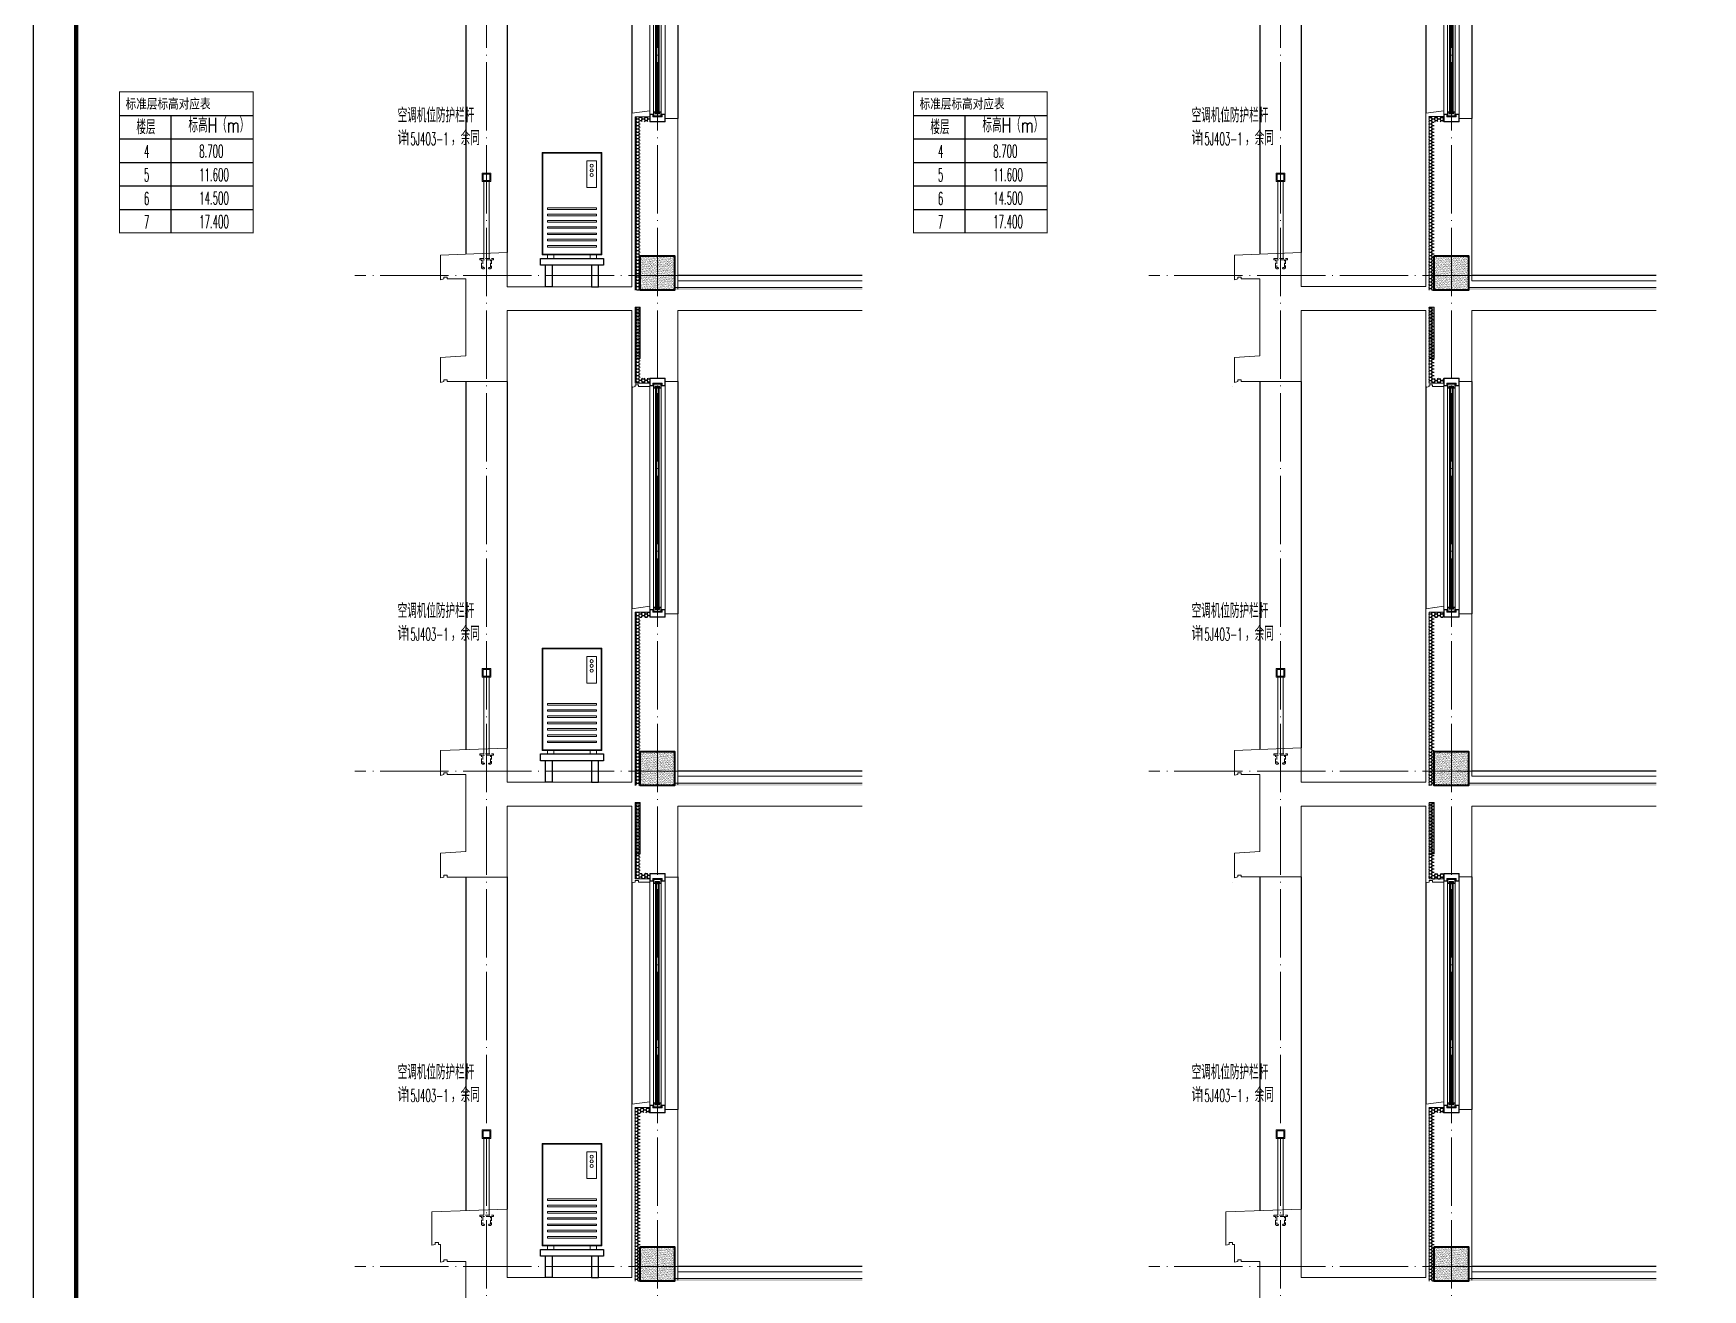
# Model space of a CAD drawing. Extents: x -518115 to 389031, y -231062 to 1628073.
# Drawn here: x 223230 to 232998, y -213640 to -206288 of the extents above; entities that cross this region are included whole.
import ezdxf

# ---------------------------------------------------------------- set-up
doc = ezdxf.new("R2010")
doc.units = 0
doc.header["$LTSCALE"] = 1000
doc.header["$MEASUREMENT"] = 0
doc.linetypes.add('DASH', pattern=[0.35, 0.25, -0.1])
doc.linetypes.add('DOTE', pattern=[2.42, 2, -0.2, 0.02, -0.2])
for name, color, linetype in [('C-Sheet-图框', 101, 'Continuous'), ('PUB_TEXT', 4, 'Continuous'), ('图框', 140, 'Continuous'), ('看线', 251, 'Continuous'), ('空调外机', 8, 'Continuous'), ('立面-看线', 251, 'Continuous')]:
    doc.layers.add(name, color=color, linetype=linetype)
for name, color, linetype, lineweight in [('DOTE', 19, 'DOTE', 9), ('PUB_HATCH', 8, 'Continuous', 9), ('S_WINDOW', 144, 'Continuous', 15), ('WALL', 9, 'Continuous', 40), ('内粉刷', 37, 'Continuous', 9), ('平面-空调室外机', 143, 'Continuous', 9), ('立面-栏杆', 105, 'Continuous', 15), ('细细', 250, 'Continuous', 0)]:
    doc.layers.add(name, color=color, linetype=linetype, lineweight=lineweight)
doc.layers.add('yichutu', color=7, linetype='Continuous', true_color=0xffffff, plot=False)
doc.styles.add('_TCH_DIM', font='SIMPLEX.shx', dxfattribs={"width": 0.7, "bigfont": 'GBCBIG.shx'})
doc.styles.add('宋体', font='', dxfattribs={"height": 50})
doc.styles.get('宋体').set_extended_font_data('SimSun')
pattern_1 = [(315, (-218910.2607, -140541.0897), (-1.767766953, -1.767766953), []), (315, (-218909.0822, -140541.0897), (-1.767766953, -1.767766953), [])]
pattern_2 = [(315, (-218910.2607, -141979.3279), (-1.767766953, -1.767766953), []), (315, (-218909.0822, -141979.3279), (-1.767766953, -1.767766953), [])]
pattern_3 = [(0, (-797282.947, -430433.322), (16.66875, 9.623705), [11.1125, -22.225]), (120, (-797282.947, -430433.322), (-16.66874801, 9.62370845), [11.1125, -22.225]), (60, (-797282.947, -430433.322), (1.99e-06, 19.24741345), [-22.225, 11.1125])]
pattern_4 = [(0, (-759089.366, -429086.677), (16.66875, 9.623705), [11.1125, -22.225]), (120, (-759089.366, -429086.677), (-16.66874801, 9.62370845), [11.1125, -22.225]), (60, (-759089.366, -429086.677), (1.99e-06, 19.24741345), [-22.225, 11.1125])]

# ---------------------------------------------------------------- blocks, each defined once
blk = doc.blocks.new('GFDDDDRG')
at = {"layer": '图框'}
blk.add_lwpolyline([(923310, -107437), (923310, -159999), (893610, -159999), (893610, -107437)], close=True, dxfattribs=at)
blk.add_lwpolyline([(923310, -107437), (923310, -159999), (893610, -159999), (893610, -107437)], close=True, dxfattribs=at)
at = {"layer": '图框', "const_width": 50}
blk.add_lwpolyline([(894110, -159499), (922810, -159499), (922810, -108687), (894110, -108687)], close=True, dxfattribs=at)
blk = doc.blocks.new('yct-1051-594-26275-14850-25-1002.0')
at = {"layer": 'yichutu', "color": 7, "true_color": 0xffffff}
blk.add_lwpolyline([(0, 0), (0, 14850), (26275, 14850), (26275, 0)], close=True, dxfattribs=at)
blk = doc.blocks.new('zrszerf')
at = {"layer": '细细'}
h = blk.add_hatch(dxfattribs=at)
h.set_pattern_fill('金属', color=256, style=0)
h.set_pattern_definition(pattern_1)
h.paths.add_polyline_path([(257694.9, 608543.3), (257714.9, 608543.3), (257714.9, 608556.8), (257764.9, 608556.8), (257764.9, 608543.3), (257784.9, 608543.3), (257784.9, 608588.3), (257694.9, 608588.3)])
h.paths.add_polyline_path([(257712.9, 608558.8), (257712.9, 608545.3), (257696.9, 608545.3), (257696.9, 608586.3), (257782.9, 608586.3), (257782.9, 608545.3), (257766.9, 608545.3), (257766.9, 608558.8)], flags=16)
h = blk.add_hatch(dxfattribs=at)
h.set_pattern_fill('金属', color=256, style=0)
h.set_pattern_definition(pattern_1)
h.paths.add_polyline_path([(257762.4, 608554.8), (257762.4, 608529.8), (257750.4, 608529.8), (257750.4, 608539.8), (257729.4, 608539.8), (257729.4, 608529.8), (257717.4, 608529.8), (257717.4, 608554.8)])
h.paths.add_polyline_path([(257719.4, 608552.8), (257719.4, 608531.8), (257727.4, 608531.8), (257727.4, 608541.8), (257752.4, 608541.8), (257752.4, 608531.8), (257760.4, 608531.8), (257760.4, 608552.8)], flags=16)
h = blk.add_hatch(color=256, dxfattribs=at)
edge = h.paths.add_edge_path()
edge.add_line((257735.4, 608539.8), (257735.4, 608527.8))
edge.add_arc((257739.9, 608519.5), 9.44, 61.51755, 118.48245, ccw=False)
edge.add_line((257744.4, 608527.8), (257744.4, 608539.8))
edge.add_arc((257739.9, 608548.1), 9.44, 241.51755, 298.48245, ccw=False)
h = blk.add_hatch(dxfattribs=at)
h.set_pattern_fill('金属', color=256, style=0)
h.set_pattern_definition(pattern_2)
h.paths.add_polyline_path([(257694.9, 607233.3), (257714.9, 607233.3), (257714.9, 607219.8), (257764.9, 607219.8), (257764.9, 607233.3), (257784.9, 607233.3), (257784.9, 607188.3), (257694.9, 607188.3)])
h.paths.add_polyline_path([(257712.9, 607217.8), (257712.9, 607231.3), (257696.9, 607231.3), (257696.9, 607190.3), (257782.9, 607190.3), (257782.9, 607231.3), (257766.9, 607231.3), (257766.9, 607217.8)], flags=16)
h = blk.add_hatch(dxfattribs=at)
h.set_pattern_fill('金属', color=256, style=0)
h.set_pattern_definition(pattern_2)
h.paths.add_polyline_path([(257762.4, 607221.8), (257762.4, 607246.8), (257750.4, 607246.8), (257750.4, 607236.8), (257729.4, 607236.8), (257729.4, 607246.8), (257717.4, 607246.8), (257717.4, 607221.8)])
h.paths.add_polyline_path([(257719.4, 607223.8), (257719.4, 607244.8), (257727.4, 607244.8), (257727.4, 607234.8), (257752.4, 607234.8), (257752.4, 607244.8), (257760.4, 607244.8), (257760.4, 607223.8)], flags=16)
h = blk.add_hatch(color=256, dxfattribs=at)
edge = h.paths.add_edge_path()
edge.add_line((257735.4, 607236.8), (257735.4, 607248.8))
edge.add_arc((257739.9, 607257.1), 9.44, 241.51755, 298.48245)
edge.add_line((257744.4, 607248.8), (257744.4, 607236.8))
edge.add_arc((257739.9, 607228.5), 9.44, 61.51755, 118.48245)
at = {"layer": 'S_WINDOW'}
for p, q in [((257694.9, 607233.3), (257694.9, 608543.3)), ((257717.4, 607246.8), (257717.4, 608529.8)), ((257762.4, 607246.8), (257762.4, 608529.8)), ((257784.9, 607233.3), (257784.9, 608543.3))]:
    blk.add_line(p, q, dxfattribs=at)
for points in [[(257784.9, 608588.3), (257784.9, 608543.3), (257764.9, 608543.3), (257764.9, 608556.8), (257714.9, 608556.8), (257714.9, 608543.3), (257694.9, 608543.3), (257694.9, 608588.3)], [(257782.9, 608586.3), (257782.9, 608545.3), (257766.9, 608545.3), (257766.9, 608558.8), (257712.9, 608558.8), (257712.9, 608545.3), (257696.9, 608545.3), (257696.9, 608586.3)], [(257762.4, 608554.8), (257762.4, 608529.8), (257750.4, 608529.8), (257750.4, 608539.8), (257729.4, 608539.8), (257729.4, 608529.8), (257717.4, 608529.8), (257717.4, 608554.8)], [(257760.4, 608552.8), (257760.4, 608531.8), (257752.4, 608531.8), (257752.4, 608541.8), (257727.4, 608541.8), (257727.4, 608531.8), (257719.4, 608531.8), (257719.4, 608552.8)], [(257784.9, 607188.3), (257784.9, 607233.3), (257764.9, 607233.3), (257764.9, 607219.8), (257714.9, 607219.8), (257714.9, 607233.3), (257694.9, 607233.3), (257694.9, 607188.3)], [(257782.9, 607190.3), (257782.9, 607231.3), (257766.9, 607231.3), (257766.9, 607217.8), (257712.9, 607217.8), (257712.9, 607231.3), (257696.9, 607231.3), (257696.9, 607190.3)], [(257762.4, 607221.8), (257762.4, 607246.8), (257750.4, 607246.8), (257750.4, 607236.8), (257729.4, 607236.8), (257729.4, 607246.8), (257717.4, 607246.8), (257717.4, 607221.8)], [(257760.4, 607223.8), (257760.4, 607244.8), (257752.4, 607244.8), (257752.4, 607234.8), (257727.4, 607234.8), (257727.4, 607244.8), (257719.4, 607244.8), (257719.4, 607223.8)]]:
    blk.add_lwpolyline(points, close=True, dxfattribs=at)
at = {"layer": '细细'}
for points in [[(257729.4, 608529.8), (257729.4, 607246.8)], [(257735.4, 607248.8), (257735.4, 608539.8)], [(257744.4, 607248.8), (257744.4, 608539.8)], [(257750.4, 608529.8), (257750.4, 607246.8)]]:
    blk.add_lwpolyline(points, dxfattribs=at)
for points in [[(257735.4, 608539.8), (257735.4, 608527.8, -0.253805), (257744.4, 608527.8), (257744.4, 608539.8, -0.253805)], [(257735.4, 607236.8), (257735.4, 607248.8, 0.253805), (257744.4, 607248.8), (257744.4, 607236.8, 0.253805)]]:
    blk.add_lwpolyline(points, format="xyb", close=True, dxfattribs=at)
blk = doc.blocks.new('A$C01BC52BD')
at = {"layer": '立面-栏杆'}
for p, q in [((-15, 0), (-15, 450)), ((15, 450), (15, 0))]:
    blk.add_line(p, q, dxfattribs=at)
at = {"layer": '立面-栏杆', "linetype": 'DASH', "ltscale": 0.1}
for p, q in [((40, 0), (-40, 0)), ((-40, 0), (-40, -7.1)), ((40, -7.1), (40, 0)), ((-40, -7.1), (-29.7, -7.1)), ((-29.7, -7.1), (-29.7, -51)), ((-22.5, -7.1), (22.4, -7.1)), ((-22.5, -51), (-22.5, -7.1)), ((-15.3, -52.8), (-20.7, -52.8)), ((-20.7, -60), (-15.3, -60)), ((-12.6, -57.3), (-12.6, -55.5)), ((12.5, -55.5), (12.5, -57.3)), ((20.6, -52.8), (15.2, -52.8)), ((15.2, -60), (20.6, -60)), ((22.4, -7.1), (22.4, -51)), ((29.6, -7.1), (40, -7.1)), ((29.6, -51), (29.6, -7.1))]:
    blk.add_line(p, q, dxfattribs=at)
at = {"layer": '立面-栏杆'}
for points in [[(25, 500), (-25, 500), (-25, 450), (25, 450)], [(19, 494), (-19, 494), (-19, 456), (19, 456)]]:
    blk.add_lwpolyline(points, close=True, dxfattribs=at)
at = {"layer": '立面-栏杆', "linetype": 'DASH', "ltscale": 0.1}
for centre, major_axis, start_param, end_param in [((-20.7, -51), (6.36, 6.36), 2.356194, 3.926991), ((-20.7, -51), (1.27, 1.27), 2.356194, 3.926991), ((-15.3, -55.5), (1.91, 1.91), 5.497787, 7.068583), ((-15.3, -57.3), (1.91, 1.91), 3.926991, 5.497787), ((15.2, -55.5), (1.91, 1.91), 0.785398, 2.356194), ((17.1, -55.4), (3.53, 3.53), 2.748894, 3.534292), ((20.6, -51), (-6.36, 6.36), 2.356194, 3.926991), ((20.6, -51), (-1.27, 1.27), 2.356194, 3.926991)]:
    blk.add_ellipse(centre, major_axis=major_axis, ratio=1, start_param=start_param, end_param=end_param, dxfattribs=at)
blk = doc.blocks.new('A$C2F8614E4')
at = {"layer": 'PUB_TEXT', "style": '_TCH_DIM'}
for s, height, width, p in [('空调机位防护栏杆', 84.4, 0.7, (-495.1, 296.2)), ('详', 84.4, 0.7, (-495.1, 163.3)), ('15J403-1', 74.38, 0.494118, (-452.1, 163.3)), ('，余同', 84.4, 0.7, (-182.6, 163.3))]:
    blk.add_text(s, height=height, dxfattribs=dict(at, width=width)).set_placement(p)
blk = doc.blocks.new('kongtiao')
for p, q in [((-338.7, 49), (-338.7, -550.8)), ((11, 49), (-338.7, 49)), ((-334.1, 44.4), (-334.1, -546.2)), ((6.4, 44.4), (-334.1, 44.4)), ((6.4, -546.2), (6.4, 44.4)), ((11, -550.8), (11, 49)), ((-76.2, -0.5), (-76.2, -156.5)), ((-21.1, -0.5), (-76.2, -0.5)), ((-21.1, -156.5), (-21.1, -0.5)), ((-76.2, -156.5), (-21.1, -156.5)), ((-338.7, -550.8), (11, -550.8)), ((-334.1, -546.2), (6.4, -546.2)), ((-306.6, -550.8), (-306.6, -571.2)), ((-306.6, -571.2), (-269.8, -571.2)), ((-269.8, -571.2), (-269.8, -550.8)), ((-57.9, -571.2), (-57.9, -550.8)), ((-21.1, -571.2), (-57.9, -571.2)), ((-21.1, -550.8), (-21.1, -571.2))]:
    blk.add_line(p, q)
for points in [[(-306.6, -275.4), (-21.1, -275.4), (-21.1, -284.6), (-306.6, -284.6)], [(-306.6, -312.1), (-21.1, -312.1), (-21.1, -321.3), (-306.6, -321.3)], [(-306.6, -348.8), (-21.1, -348.8), (-21.1, -358), (-306.6, -358)], [(-306.6, -385.6), (-21.1, -385.6), (-21.1, -394.7), (-306.6, -394.7)], [(-306.6, -422.3), (-21.1, -422.3), (-21.1, -431.5), (-306.6, -431.5)], [(-306.6, -459), (-21.1, -459), (-21.1, -468.2), (-306.6, -468.2)], [(-306.6, -495.7), (-21.1, -495.7), (-21.1, -504.9), (-306.6, -504.9)]]:
    blk.add_lwpolyline(points, close=True)
for centre in [(-48.7, -28), (-48.7, -55.6), (-48.7, -83.1)]:
    blk.add_circle(centre, 9.18)
blk = doc.blocks.new('HFHFHFTHFSFS')
at = {"layer": '立面-看线'}
h = blk.add_hatch(dxfattribs=at)
h.set_pattern_fill('HONEY', color=256, scale=7)
h.set_pattern_definition(pattern_3)
h.paths.add_polyline_path([(947715.8, -162357.5), (947745.8, -162357.5), (947745.8, -161372.5), (947800.8, -161372.5), (947800.8, -161342.5), (947715.8, -161342.5)])
h = blk.add_hatch(dxfattribs=at)
h.set_pattern_fill('碎沙', color=256, scale=4)
h.set_pattern_definition([(37.5, (146692.582, -547719.405), (-0.32000626, 9.78826475), [0, -7.7216, 0, -8.636, 0, -8.255]), (7.5, (146692.582, -547719.405), (8.99046566, 14.33650201), [0, -4.1656, 0, -6.9596, 0, -2.667]), (327.5, (146686.334, -547719.405), (15.819847405, 0.02874369), [0, -2.54, 0, -9.144, 0, -11.938]), (317.5, (146686.334, -547719.405), (15.27112905, 4.45858647), [0, -1.27, 0, -5.9944, 0, -6.858])])
h.paths.add_polyline_path([(947745.8, -162357.5), (947945.8, -162357.5), (947945.8, -162157.5), (947745.8, -162157.5)])
h = blk.add_hatch(dxfattribs=at)
h.set_pattern_fill('HONEY', color=256, scale=7)
h.set_pattern_definition([(0, (146596.553, -547719.405), (16.66875, 9.623705), [11.1125, -22.225]), (120, (146596.553, -547719.405), (-16.66874801, 9.62370845), [11.1125, -22.225]), (60, (146596.553, -547719.405), (1.99e-06, 19.24741345), [-22.225, 11.1125])])
h.paths.add_polyline_path([(949044.3, -162342.5), (947945.8, -162342.5), (947945.8, -162357.5), (949044.3, -162357.5)])
h = blk.add_hatch(dxfattribs=at)
h.set_pattern_fill('HONEY', color=256, scale=7)
h.set_pattern_definition(pattern_3)
h.paths.add_polyline_path([(947715.8, -162457.5), (947745.8, -162457.5), (947745.8, -162872.5), (947800.8, -162872.5), (947800.8, -162902.5), (947715.8, -162902.5)])
at = {"layer": 'PUB_HATCH', "color": 215, "true_color": 0xa953a0}
blk.add_line((947945.8, -162342.5), (949044.3, -162342.5), dxfattribs=at)
for points in [[(947715.8, -162357.5), (947715.8, -161342.5), (947800.8, -161342.5)], [(947800.8, -162902.5), (947715.8, -162902.5), (947715.8, -162457.5)]]:
    blk.add_lwpolyline(points, dxfattribs=at)
at = {"layer": 'WALL'}
blk.add_lwpolyline([(947745.8, -162157.5), (947945.8, -162157.5), (947945.8, -162357.5), (947745.8, -162357.5)], close=True, dxfattribs=at)
at = {"layer": '内粉刷'}
for p, q in [((947695.8, -162272.5), (947695.8, -162337.5)), ((947695.8, -162477.5), (947695.8, -162922.5))]:
    blk.add_line(p, q, dxfattribs=at)
for points in [[(947695.8, -162272.5), (947695.8, -161322.5), (947800.8, -161307.5)], [(947890.8, -161352.5), (947965.8, -161352.5), (947965.8, -162352.4)], [(947695.8, -162337.5), (946965.8, -162337.5), (946965.8, -162137.5), (946575.8, -162152.5), (946575.8, -162292.5)], [(946615.8, -162292.5), (946615.8, -162282.5), (946595.8, -162282.5), (946595.8, -162292.5), (946575.8, -162297.5), (946575.8, -162292.5)], [(946615.8, -162292.5), (946725.8, -162292.5), (946725.8, -162742.5), (946575.8, -162752.5), (946575.8, -162892.5)], [(949044.3, -162302.5), (947965.8, -162302.5)], [(946615.8, -162892.5), (946965.8, -162892.5), (946965.8, -162477.5), (947695.8, -162477.5)], [(947890.8, -162892.5), (947965.8, -162892.5), (947965.8, -162477.5), (949044.3, -162477.5)], [(946615.8, -162892.5), (946615.8, -162882.5), (946595.8, -162882.5), (946595.8, -162892.5), (946575.8, -162897.5), (946575.8, -162892.5)], [(947735.8, -162922.5), (947735.8, -162912.5), (947715.8, -162912.5), (947715.8, -162922.5), (947695.8, -162927.5), (947695.8, -162922.5)], [(947735.8, -162922.5), (947800.8, -162922.5)]]:
    blk.add_lwpolyline(points, dxfattribs=at)
at = {"layer": '看线'}
for p, q in [((946725.8, -159992.5), (946725.8, -162146.7)), ((946965.8, -159992.5), (946965.8, -162137.5)), ((947965.8, -159992.5), (947965.8, -161352.5)), ((947695.8, -160022.5), (947695.8, -161322.5))]:
    blk.add_line(p, q, dxfattribs=at)
at = {"layer": '看线', "color": 32}
blk.add_lwpolyline([(949044.3, -162272.5), (947965.8, -162272.5)], dxfattribs=at)
at = {"layer": '空调外机', "linetype": 'Continuous'}
blk.add_lwpolyline([(947530.8, -162212.5), (947160.8, -162212.5), (947160.8, -162172.5), (947530.8, -162172.5)], close=True, dxfattribs=at)
for points in [[(947230.8, -162212.5), (947230.8, -162337.5), (947190.8, -162337.5), (947190.8, -162212.5)], [(947460.8, -162212.5), (947460.8, -162337.5), (947500.8, -162337.5), (947500.8, -162212.5)]]:
    blk.add_lwpolyline(points, dxfattribs=at)
for name, p in [('zrszerf', (690105.9, -768560.8)), ('A$C2F8614E4', (946820.8, -161672.5))]:
    blk.add_blockref(name, p)
at = {"xscale": -1}
blk.add_blockref('A$C01BC52BD', (946845.8, -162172.5), dxfattribs=at)
at = {"layer": '平面-空调室外机'}
blk.add_blockref('kongtiao', (947509.7, -161601.3), dxfattribs=at)
blk = doc.blocks.new('GFGDGDRGRDDSA')
at = {"layer": '立面-看线'}
h = blk.add_hatch(dxfattribs=at)
h.set_pattern_fill('HONEY', color=256, scale=7)
h.set_pattern_definition(pattern_4)
h.paths.add_polyline_path([(985909.4, -161010.8), (985939.4, -161010.8), (985939.4, -160025.8), (985994.4, -160025.8), (985994.4, -159995.8), (985909.4, -159995.8)])
h = blk.add_hatch(dxfattribs=at)
h.set_pattern_fill('碎沙', color=256, scale=4)
h.set_pattern_definition([(37.5, (184886.1625, -546372.759), (-0.32000626, 9.78826475), [0, -7.7216, 0, -8.636, 0, -8.255]), (7.5, (184886.163, -546372.759), (8.99046566, 14.33650201), [0, -4.1656, 0, -6.9596, 0, -2.667]), (327.5, (184879.914, -546372.759), (15.819847405, 0.02874369), [0, -2.54, 0, -9.144, 0, -11.938]), (317.5, (184879.914, -546372.759), (15.27112905, 4.45858647), [0, -1.27, 0, -5.9944, 0, -6.858])])
h.paths.add_polyline_path([(985939.4, -161010.8), (986139.4, -161010.8), (986139.4, -160810.8), (985939.4, -160810.8)])
h = blk.add_hatch(dxfattribs=at)
h.set_pattern_fill('HONEY', color=256, scale=7)
h.set_pattern_definition([(0, (184790.133, -546372.759), (16.66875, 9.623705), [11.1125, -22.225]), (120, (184790.133, -546372.759), (-16.66874801, 9.62370845), [11.1125, -22.225]), (60, (184790.133, -546372.759), (1.99e-06, 19.24741345), [-22.225, 11.1125])])
h.paths.add_polyline_path([(987237.9, -160995.8), (986139.4, -160995.8), (986139.4, -161010.8), (987237.9, -161010.8)])
h = blk.add_hatch(dxfattribs=at)
h.set_pattern_fill('HONEY', color=256, scale=7)
h.set_pattern_definition(pattern_4)
h.paths.add_polyline_path([(985909.4, -161110.8), (985939.4, -161110.8), (985939.4, -161525.8), (985994.4, -161525.8), (985994.4, -161555.8), (985909.4, -161555.8)])
at = {"layer": 'PUB_HATCH', "color": 215, "true_color": 0xa953a0}
blk.add_line((986139.4, -160995.8), (987237.9, -160995.8), dxfattribs=at)
for points in [[(985909.4, -161010.8), (985909.4, -159995.8), (985994.4, -159995.8)], [(985994.4, -161555.8), (985909.4, -161555.8), (985909.4, -161110.8)]]:
    blk.add_lwpolyline(points, dxfattribs=at)
at = {"layer": 'WALL'}
blk.add_lwpolyline([(985939.4, -160810.8), (986139.4, -160810.8), (986139.4, -161010.8), (985939.4, -161010.8)], close=True, dxfattribs=at)
at = {"layer": '内粉刷'}
for p, q in [((985889.4, -160925.8), (985889.4, -160990.8)), ((985889.4, -161130.8), (985889.4, -161575.8))]:
    blk.add_line(p, q, dxfattribs=at)
for points in [[(985889.4, -160925.8), (985889.4, -159975.8), (985994.4, -159960.8)], [(986084.4, -160005.8), (986159.4, -160005.8), (986159.4, -160955.8)], [(985889.4, -160990.8), (985159.4, -160990.8), (985159.4, -160790.8), (984769.4, -160805.8), (984769.4, -160945.8)], [(984809.4, -160945.8), (984809.4, -160935.8), (984789.4, -160935.8), (984789.4, -160945.8), (984769.4, -160950.8), (984769.4, -160945.8)], [(984809.4, -160945.8), (984919.4, -160945.8), (984919.4, -161395.8), (984769.4, -161405.8), (984769.4, -161545.8)], [(987237.9, -160955.8), (986159.4, -160955.8)], [(984809.4, -161545.8), (985159.4, -161545.8), (985159.4, -161130.8), (985889.4, -161130.8)], [(986084.4, -161545.8), (986159.4, -161545.8), (986159.4, -161130.8), (987237.9, -161130.8)], [(984809.4, -161545.8), (984809.4, -161535.8), (984789.4, -161535.8), (984789.4, -161545.8), (984769.4, -161550.8), (984769.4, -161545.8)], [(984759.4, -161575.8), (984759.4, -161575.8)], [(985929.4, -161575.8), (985929.4, -161565.8), (985909.4, -161565.8), (985909.4, -161575.8), (985889.4, -161580.8), (985889.4, -161575.8)], [(985929.4, -161575.8), (985994.4, -161575.8)]]:
    blk.add_lwpolyline(points, dxfattribs=at)
at = {"layer": '看线'}
for p, q in [((984919.4, -158645.8), (984919.4, -160800)), ((985159.4, -158645.8), (985159.4, -160790.8)), ((985889.4, -158675.8), (985889.4, -159975.8)), ((986159.4, -158645.8), (986159.4, -160005.8))]:
    blk.add_line(p, q, dxfattribs=at)
at = {"layer": '看线', "color": 32}
blk.add_lwpolyline([(987237.9, -160925.8), (986159.4, -160925.8)], dxfattribs=at)
for name, p in [('zrszerf', (728299.5, -767214.1)), ('A$C2F8614E4', (985014.4, -160325.8))]:
    blk.add_blockref(name, p)
at = {"xscale": -1}
blk.add_blockref('A$C01BC52BD', (985039.4, -160825.8), dxfattribs=at)
blk = doc.blocks.new('A$C1F6240CC')
at = {"layer": 'PUB_HATCH'}
h = blk.add_hatch(dxfattribs=at)
h.set_pattern_fill('DOTS', color=251, scale=2, style=0)
h.set_pattern_definition([(0, (-2e-08, -300), (1.5875, 3.175), [0, -3.175])])
h.paths.add_polyline_path([(-30, -300), (0, -300), (0, -50), (0, 0), (0, 0), (0, 0), (-30, 0)])
at = {"layer": 'PUB_HATCH', "color": 5}
blk.add_lwpolyline([(0, 0), (-30, 0), (-30, -300), (0, -300)], close=True, dxfattribs=at)

msp = doc.modelspace()

# ---------------------------------------------------------------- hatches: boundary and pattern name
at = {"layer": '立面-看线'}
h = msp.add_hatch(dxfattribs=at)
h.set_pattern_fill('HONEY', color=256, scale=7)
h.set_pattern_definition([(0, (-1518246.749, -481665.907), (16.66875, 9.623705), [11.1125, -22.225]), (120, (-1518246.749, -481665.907), (-16.66874801, 9.62370845), [11.1125, -22.225]), (60, (-1518246.749, -481665.907), (1.99e-06, 19.24741345), [-22.225, 11.1125])])
h.paths.add_polyline_path([(226752, -213590), (226782, -213590), (226782, -212605), (226837, -212605), (226837, -212575), (226752, -212575)])
h = msp.add_hatch(dxfattribs=at)
h.set_pattern_fill('HONEY', color=256, scale=7)
h.set_pattern_definition([(0, (-1513600.591, -481665.907), (16.66875, 9.623705), [11.1125, -22.225]), (120, (-1513600.591, -481665.907), (-16.66874801, 9.62370845), [11.1125, -22.225]), (60, (-1513600.591, -481665.907), (1.99e-06, 19.24741345), [-22.225, 11.1125])])
h.paths.add_polyline_path([(231398.2, -213590), (231428.2, -213590), (231428.2, -212605), (231483.2, -212605), (231483.2, -212575), (231398.2, -212575)])
h = msp.add_hatch(dxfattribs=at)
h.set_pattern_fill('碎沙', color=256, scale=4)
h.set_pattern_definition([(37.5, (-574271.22, -598951.989), (-0.32000626, 9.78826475), [0, -7.7216, 0, -8.636, 0, -8.255]), (7.5, (-574271.22, -598951.989), (8.99046566, 14.33650201), [0, -4.1656, 0, -6.9596, 0, -2.667]), (327.5, (-574277.469, -598951.989), (15.819847405, 0.02874369), [0, -2.54, 0, -9.144, 0, -11.938]), (317.5, (-574277.469, -598951.989), (15.27112905, 4.45858647), [0, -1.27, 0, -5.9944, 0, -6.858])])
h.paths.add_polyline_path([(226782, -213590), (226982, -213590), (226982, -213390), (226782, -213390)])
h = msp.add_hatch(dxfattribs=at)
h.set_pattern_fill('碎沙', color=256, scale=4)
h.set_pattern_definition([(37.5, (-569625.062, -598951.989), (-0.32000626, 9.78826475), [0, -7.7216, 0, -8.636, 0, -8.255]), (7.5, (-569625.062, -598951.989), (8.99046566, 14.33650201), [0, -4.1656, 0, -6.9596, 0, -2.667]), (327.5, (-569631.31, -598951.989), (15.819847405, 0.02874369), [0, -2.54, 0, -9.144, 0, -11.938]), (317.5, (-569631.31, -598951.989), (15.27112905, 4.45858647), [0, -1.27, 0, -5.9944, 0, -6.858])])
h.paths.add_polyline_path([(231428.2, -213590), (231628.2, -213590), (231628.2, -213390), (231428.2, -213390)])
h = msp.add_hatch(dxfattribs=at)
h.set_pattern_fill('HONEY', color=256, scale=7)
h.set_pattern_definition([(0, (-574367.25, -598951.989), (16.66875, 9.623705), [11.1125, -22.225]), (120, (-574367.25, -598951.989), (-16.66874801, 9.62370845), [11.1125, -22.225]), (60, (-574367.25, -598951.989), (1.99e-06, 19.24741345), [-22.225, 11.1125])])
h.paths.add_polyline_path([(228080.5, -213575), (226982, -213575), (226982, -213590), (228080.5, -213590)])
h = msp.add_hatch(dxfattribs=at)
h.set_pattern_fill('HONEY', color=256, scale=7)
h.set_pattern_definition([(0, (-569721.091, -598951.989), (16.66875, 9.623705), [11.1125, -22.225]), (120, (-569721.091, -598951.989), (-16.66874801, 9.62370845), [11.1125, -22.225]), (60, (-569721.091, -598951.989), (1.99e-06, 19.24741345), [-22.225, 11.1125])])
h.paths.add_polyline_path([(232726.7, -213575), (231628.2, -213575), (231628.2, -213590), (232726.7, -213590)])

# ---------------------------------------------------------------- linework, layer by layer
at = {"layer": 'C-Sheet-图框', "color": 0}
for p, q in [((223734, -206767.6), (224516.8, -206767.6)), ((223734, -206767.6), (224516.8, -206767.6)), ((224034.3, -206767.6), (224034.3, -207455.1)), ((228380.2, -206767.6), (229162.9, -206767.6)), ((228380.2, -206767.6), (229162.9, -206767.6)), ((228680.5, -206767.6), (228680.5, -207455.1)), ((223734, -206905.1), (224516.8, -206905.1)), ((228380.2, -206905.1), (229162.9, -206905.1)), ((223734, -207042.6), (224516.8, -207042.6)), ((228380.2, -207042.6), (229162.9, -207042.6)), ((223734, -207180.1), (224516.8, -207180.1)), ((228380.2, -207180.1), (229162.9, -207180.1)), ((223734, -207317.6), (224516.8, -207317.6)), ((228380.2, -207317.6), (229162.9, -207317.6))]:
    msp.add_line(p, q, dxfattribs=at)
at = {"layer": 'C-Sheet-图框', "color": 0, "const_width": 6}
for points in [[(223734, -207455.1), (224516.8, -207455.1), (224516.8, -206630.1), (223734, -206630.1)], [(228380.2, -207455.1), (229162.9, -207455.1), (229162.9, -206630.1), (228380.2, -206630.1)]]:
    msp.add_lwpolyline(points, close=True, dxfattribs=at)
at = {"layer": 'DOTE', "linetype": 'DOTE', "ltscale": 0.2}
for p, q in [((230528.2, -217505), (230528.2, -197905)), ((231528.2, -217505), (231528.2, -197905)), ((225882, -217505), (225882, -199825)), ((226882, -217505), (226882, -199825)), ((228080.5, -207705), (225111.8, -207705)), ((232726.7, -207705), (229758, -207705)), ((228080.5, -210605), (225111.8, -210605)), ((232726.7, -210605), (229758, -210605)), ((228080.5, -213505), (225111.8, -213505)), ((232726.7, -213505), (229758, -213505))]:
    msp.add_line(p, q, dxfattribs=at)
at = {"layer": 'PUB_HATCH', "color": 215, "true_color": 0xa953a0}
for p, q in [((226982, -213575), (228080.5, -213575)), ((231628.2, -213575), (232726.7, -213575))]:
    msp.add_line(p, q, dxfattribs=at)
for points in [[(226752, -213590), (226752, -212575), (226837, -212575)], [(231398.2, -213590), (231398.2, -212575), (231483.2, -212575)]]:
    msp.add_lwpolyline(points, dxfattribs=at)
at = {"layer": 'WALL'}
for points in [[(226782, -213390), (226982, -213390), (226982, -213590), (226782, -213590)], [(231428.2, -213390), (231628.2, -213390), (231628.2, -213590), (231428.2, -213590)]]:
    msp.add_lwpolyline(points, close=True, dxfattribs=at)
at = {"layer": '内粉刷'}
for p, q in [((226002, -213570), (226732, -213570)), ((230648.2, -213570), (231378.2, -213570))]:
    msp.add_line(p, q, dxfattribs=at)
for points in [[(226732, -213570), (226732, -212555), (226837, -212540)], [(231378.2, -213570), (231378.2, -212555), (231483.2, -212540)], [(226927, -212585), (227002, -212585), (227002, -213585)], [(231573.2, -212585), (231648.2, -212585), (231648.2, -213585)], [(226002, -213570), (226002, -213170), (225562, -213185), (225562, -213375)], [(230648.2, -213570), (230648.2, -213170), (230208.2, -213185), (230208.2, -213375)], [(225602, -213375), (225602, -213365), (225582, -213365), (225582, -213375), (225562, -213380), (225562, -213375)], [(225602, -213375), (225612, -213375), (225612, -213475)], [(230248.2, -213375), (230248.2, -213365), (230228.2, -213365), (230228.2, -213375), (230208.2, -213380), (230208.2, -213375)], [(230248.2, -213375), (230258.2, -213375), (230258.2, -213475)], [(225652, -213475), (225652, -213465), (225632, -213465), (225632, -213475), (225612, -213480), (225612, -213475)], [(225652, -213475), (225762, -213475), (225762, -213975), (225612, -213985), (225612, -214125)], [(230298.2, -213475), (230298.2, -213465), (230278.2, -213465), (230278.2, -213475), (230258.2, -213480), (230258.2, -213475)], [(230298.2, -213475), (230408.2, -213475), (230408.2, -213975), (230258.2, -213985), (230258.2, -214125)], [(228080.5, -213535), (227002, -213535)], [(232726.7, -213535), (231648.2, -213535)]]:
    msp.add_lwpolyline(points, dxfattribs=at)
at = {"layer": '看线'}
for p, q in [((225762, -211225), (225762, -213178.2)), ((226002, -211225), (226002, -213170)), ((226732, -211255), (226732, -212555)), ((227002, -211225), (227002, -212585)), ((230408.2, -211225), (230408.2, -213178.2)), ((230648.2, -211225), (230648.2, -213170)), ((231378.2, -211255), (231378.2, -212555)), ((231648.2, -211225), (231648.2, -212585))]:
    msp.add_line(p, q, dxfattribs=at)
at = {"layer": '看线', "color": 32}
for points in [[(228080.5, -213505), (227002, -213505)], [(232726.7, -213505), (231648.2, -213505)]]:
    msp.add_lwpolyline(points, dxfattribs=at)
at = {"layer": '空调外机', "linetype": 'Continuous'}
msp.add_lwpolyline([(226567, -213445), (226197, -213445), (226197, -213405), (226567, -213405)], close=True, dxfattribs=at)
for points in [[(226267, -213445), (226267, -213570), (226227, -213570), (226227, -213445)], [(226497, -213445), (226497, -213570), (226537, -213570), (226537, -213445)]]:
    msp.add_lwpolyline(points, dxfattribs=at)

# ---------------------------------------------------------------- block references
at = {"xscale": 0.5, "yscale": 0.5, "zscale": 0.5}
msp.add_blockref('GFDDDDRG', (-223574.4, -141678.5), dxfattribs=at)
for name, p in [('HFHFHFTHFSFS', (-720963.8, -45432.6)), ('GFGDGDRGRDDSA', (-754511.2, -46779.2)), ('A$C1F6240CC', (226782, -207890)), ('A$C1F6240CC', (231428.2, -207890)), ('HFHFHFTHFSFS', (-720963.8, -48332.6)), ('GFGDGDRGRDDSA', (-754511.2, -49679.2)), ('A$C1F6240CC', (226782, -210790)), ('A$C1F6240CC', (231428.2, -210790)), ('zrszerf', (-30857.9, -819793.4)), ('zrszerf', (-26211.7, -819793.4)), ('A$C2F8614E4', (225857, -212705)), ('A$C2F8614E4', (230503.2, -212705))]:
    msp.add_blockref(name, p)
at = {"xscale": -1}
for p in [(225882, -213205), (230528.2, -213205)]:
    msp.add_blockref('A$C01BC52BD', p, dxfattribs=at)
at = {"layer": 'yichutu', "rotation": 270}
msp.add_blockref('yct-1051-594-26275-14850-25-1002.0', (223230.5, -195397), dxfattribs=at)
at = {"layer": '平面-空调室外机'}
msp.add_blockref('kongtiao', (226545.9, -212833.9), dxfattribs=at)

# ---------------------------------------------------------------- texts
at = {"layer": 'PUB_TEXT', "color": 2, "style": '宋体', "width": 0.8}
for p in [(223770, -206727.7), (228416.2, -206727.7)]:
    msp.add_text('标准层标高对应表', height=56.96, dxfattribs=at).set_placement(p)
at = {"layer": 'PUB_TEXT', "style": '_TCH_DIM'}
for s, height, width, p in [('标高H（m）', 84.4, 0.7, (224137.6, -206867)), ('标高H（m）', 84.4, 0.7, (228783.8, -206867)), ('楼层', 84.4, 0.7, (223833.1, -206878.1)), ('楼层', 84.4, 0.7, (228479.3, -206878.1)), ('4', 74.4, 0.494118, (223877.4, -207016.3)), ('8.700', 74.38, 0.494118, (224200.8, -207014.4)), ('4', 74.4, 0.494118, (228523.6, -207016.3)), ('8.700', 74.38, 0.494118, (228847, -207014.4)), ('5', 74.4, 0.494118, (223877.4, -207153.8)), ('11.600', 74.38, 0.494118, (224200.8, -207151.9)), ('5', 74.4, 0.494118, (228523.6, -207153.8)), ('11.600', 74.38, 0.494118, (228847, -207151.9)), ('6', 74.4, 0.494118, (223877.4, -207291.3)), ('14.500', 74.38, 0.494118, (224200.8, -207289.4)), ('6', 74.4, 0.494118, (228523.6, -207291.3)), ('14.500', 74.38, 0.494118, (228847, -207289.4)), ('7', 74.4, 0.494118, (223877.4, -207428.8)), ('17.400', 74.38, 0.494118, (224200.8, -207426.9)), ('7', 74.4, 0.494118, (228523.6, -207428.8)), ('17.400', 74.38, 0.494118, (228847, -207426.9))]:
    msp.add_text(s, height=height, dxfattribs=dict(at, width=width)).set_placement(p)

doc.saveas('drawing.dxf')
